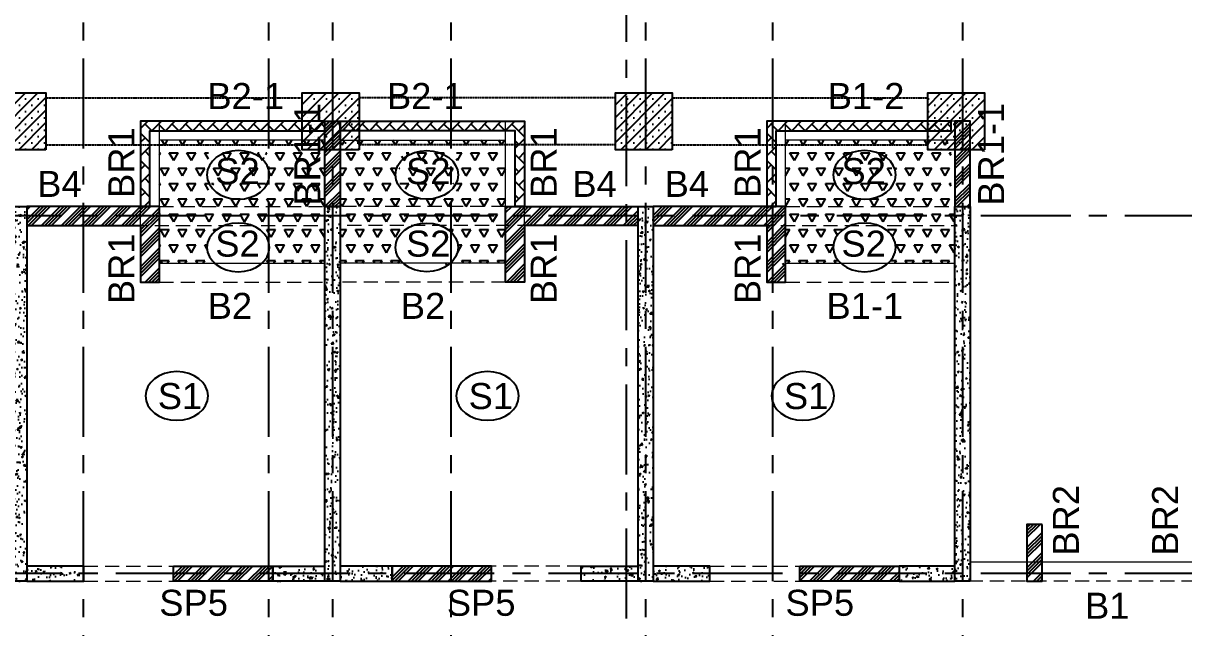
# Model space of a CAD drawing. Header units: inches. Extents: x -1898 to 127651, y -195120 to -109120.
# Drawn here: x 54471 to 66741, y -158776 to -152387 of the extents above; entities that cross this region are included whole.
import ezdxf

# ---------------------------------------------------------------- set-up
doc = ezdxf.new("R2010")
doc.units = ezdxf.units.IN
doc.header["$MEASUREMENT"] = 0
for name, pattern in [('CENTER', [50.8, 31.75, -6.35, 6.35, -6.35]), ('DASHED2', [9.525, 6.35, -3.175]), ('Hidden', [3, 2, -1])]:
    doc.linetypes.add(name, pattern=pattern)
for name, color, linetype in [('160 R.C. WALL HAT', 8, 'Continuous'), ('160 R.C.WALL', 6, 'Continuous'), ('AR-Column', 40, 'Continuous'), ('AR-Hidden', 251, 'DASHED2'), ('BAL. PARAPET WALL', 4, 'Continuous'), ('BEAM TEXT', 4, 'Continuous'), ('DIM', 251, 'Continuous'), ('GRID', 8, 'CENTER'), ('NON S.WALL HATCH', 8, 'Continuous'), ('NON STRUC R.C.WALL', 6, 'Continuous'), ('NON.STRUC.R.C.WALLS', 1, 'Continuous'), ('PARAPET WALL', 4, 'Continuous'), ('SPANRAL BEAM', 3, 'Continuous'), ('SUNKEN', 8, 'Continuous')]:
    doc.layers.add(name, color=color, linetype=linetype)
for name, color, linetype, lineweight in [('BEAMS', 3, 'Continuous', 0), ('SLAB CIR', 1, 'Continuous', 25), ('SLAB TXT', 3, 'Continuous', 0)]:
    doc.layers.add(name, color=color, linetype=linetype, lineweight=lineweight)
doc.styles.add('T300', font='sanss___.ttf', dxfattribs={"height": 350})
pattern_1 = [(60, (2301842.9, -380682.11), (-93.75, 162.379763), [93.75, -93.75]), (120, (2301842.9, -380682.11), (-187.5, 1e-07), [93.75, -93.75]), (0, (2301796.02, -380600.92), (93.75, 162.379763), [93.75, -93.75])]
pattern_2 = [(45, (2346260.05, -275544.5), (-106.066017, 106.066017), []), (45, (2346295.4, -275544.5), (-106.066017, 106.066017), []), (45, (2346330.76, -275544.5), (-106.066017, 106.066017), []), (45, (2346366.12, -275544.5), (-106.066017, 106.066017), [])]
pattern_3 = [(45, (2346260.05, -275504.5), (-106.066017, 106.066017), []), (45, (2346295.4, -275504.5), (-106.066017, 106.066017), []), (45, (2346330.76, -275504.5), (-106.066017, 106.066017), []), (45, (2346366.12, -275504.5), (-106.066017, 106.066017), [])]
pattern_4 = [(50, (2184721.52, 77472.34), (179.315046, -15.688034), [18.75, -206.25]), (355, (2184721.52, 77472.34), (-34.687833, 188.048033), [15, -165]), (100.451444, (2184736.47, 77471.03), (144.627212, 172.359998), [15.935048, -175.285528]), (46.1842, (2184721.52, 77522.34), (266.810333, -41.37982), [28.125, -309.375]), (96.635635, (2184743.76, 77518.9), (233.665486, 243.52965), [23.902586, -262.92844]), (351.184164, (2184721.52, 77522.34), (233.665486, 243.52965), [22.5, -247.5]), (21, (2184746.52, 77509.84), (149.226763, -100.654723), [18.75, -206.25]), (326, (2184746.52, 77509.84), (60.828833, 181.287511), [15, -165]), (71.451445, (2184758.96, 77501.45), (210.055594, 80.632788), [15.935047, -175.285528]), (37.5, (2184721.524, 77472.34), (3.0399638, 83.2234635), [0, -163, 0, -167.5, 0, -165.625]), (7.5, (2184721.52, 77472.34), (65.7673844, 98.602928), [0, -95.5, 0, -159.25, 0, -63.125]), (327.5, (2184665.774, 77472.34), (133.455609, -5.638718), [0, -62.5, 0, -195, 0, -258.75]), (317.5, (2184640.77, 77472.34), (145.7965423, 25.0262456), [0, -81.25, 0, -129.5, 0, -183.75])]
pattern_5 = [(45, (-132245.64, 75915.45), (-66.29126, 66.29126), []), (45, (-132179.35, 75915.45), (-66.29126, 66.29126), [0, -93.75])]

# ---------------------------------------------------------------- blocks, each defined once
blk = doc.blocks.new('A$C02A55DAE')
at = {"layer": 'NON S.WALL HATCH'}
h = blk.add_hatch(dxfattribs=at)
h.set_pattern_fill('SACNCR', color=256, scale=1000)
h.set_pattern_definition(pattern_5)
h.paths.add_polyline_path([(49549, 600), (48949, 600), (48949, 1200), (49549, 1200)])
h = blk.add_hatch(dxfattribs=at)
h.set_pattern_fill('SACNCR', color=256, scale=1000)
h.set_pattern_definition(pattern_5)
h.paths.add_polyline_path([(52859, 600), (52259, 600), (52259, 1200), (52859, 1200)])
h = blk.add_hatch(dxfattribs=at)
h.set_pattern_fill('SACNCR', color=256, scale=1000)
h.set_pattern_definition(pattern_5)
h.paths.add_polyline_path([(56169, 600), (55569, 600), (55569, 1200), (56169, 1200)])
h = blk.add_hatch(dxfattribs=at)
h.set_pattern_fill('SACNCR', color=256, scale=1000)
h.set_pattern_definition(pattern_5)
h.paths.add_polyline_path([(59472, 600), (58872, 600), (58872, 1200), (59472, 1200)])
at = {"layer": 'AR-Column', "color": 4, "elevation": -29}
for points in [[(49549, 600), (48949, 600), (48949, 1200), (49549, 1200)], [(52859, 600), (52259, 600), (52259, 1200), (52859, 1200)], [(56169, 600), (55569, 600), (55569, 1200), (56169, 1200)], [(59472, 600), (58872, 600), (58872, 1200), (59472, 1200)]]:
    blk.add_lwpolyline(points, close=True, dxfattribs=at)
at = {"layer": 'AR-Hidden', "ltscale": 0.009}
for p, q in [((49542, 1150, -29), (52252, 1150, -29)), ((55575, 1150, -29), (52865, 1150, -29)), ((56162, 1150, -29), (58872, 1150, -29)), ((49542, 650, -29), (52252, 650, -29)), ((55575, 650, -29), (52865, 650, -29)), ((56162, 650, -29), (58872, 650, -29))]:
    blk.add_line(p, q, dxfattribs=at)

msp = doc.modelspace()

# ---------------------------------------------------------------- hatches: boundary and pattern name
at = {"layer": '160 R.C. WALL HAT'}
h = msp.add_hatch(dxfattribs=at)
h.set_pattern_fill('AR-CONC', color=256, scale=25)
h.set_pattern_definition(pattern_4)
h.paths.add_polyline_path([(54351, -154323.5), (54511, -154323.5), (54511, -158283.5), (54351, -158283.5)])
h = msp.add_hatch(dxfattribs=at)
h.set_pattern_fill('AR-CONC', color=256, scale=25)
h.set_pattern_definition(pattern_4)
h.paths.add_polyline_path([(57661, -154323.5), (57821, -154323.5), (57821, -158283.5), (57661, -158283.5)])
h = msp.add_hatch(dxfattribs=at)
h.set_pattern_fill('AR-CONC', color=256, scale=25)
h.set_pattern_definition(pattern_4)
h.paths.add_polyline_path([(60971, -154323.5), (61131, -154323.5), (61131, -158283.5), (60971, -158283.5)])
h = msp.add_hatch(dxfattribs=at)
h.set_pattern_fill('AR-CONC', color=256, scale=25)
h.set_pattern_definition(pattern_4)
h.paths.add_polyline_path([(64321, -154323.5), (64481, -154323.5), (64481, -158283.5), (64321, -158283.5)])
h = msp.add_hatch(dxfattribs=at)
h.set_pattern_fill('AR-CONC', color=256, scale=25)
h.set_pattern_definition(pattern_4)
h.paths.add_polyline_path([(55111, -158123.5), (55111, -158283.5), (54511, -158283.5), (54511, -158123.5)])
h = msp.add_hatch(dxfattribs=at)
h.set_pattern_fill('AR-CONC', color=256, scale=25)
h.set_pattern_definition(pattern_4)
h.paths.add_polyline_path([(57111, -158123.5), (57111, -158283.5), (57661, -158283.5), (57661, -158123.5)])
h = msp.add_hatch(dxfattribs=at)
h.set_pattern_fill('AR-CONC', color=256, scale=25)
h.set_pattern_definition(pattern_4)
h.paths.add_polyline_path([(58371, -158123.5), (58371, -158283.5), (57821, -158283.5), (57821, -158123.5)])
h = msp.add_hatch(dxfattribs=at)
h.set_pattern_fill('AR-CONC', color=256, scale=25)
h.set_pattern_definition(pattern_4)
h.paths.add_polyline_path([(60371, -158283.5), (60371, -158123.5), (60971, -158123.5), (60971, -158283.5)])
h = msp.add_hatch(dxfattribs=at)
h.set_pattern_fill('AR-CONC', color=256, scale=25)
h.set_pattern_definition(pattern_4)
h.paths.add_polyline_path([(61731, -158123.5), (61731, -158283.5), (61131, -158283.5), (61131, -158123.5)])
h = msp.add_hatch(dxfattribs=at)
h.set_pattern_fill('AR-CONC', color=256, scale=25)
h.set_pattern_definition(pattern_4)
h.paths.add_polyline_path([(64321, -158123.5), (63731, -158123.5), (63731, -158283.5), (64321, -158283.5)])
at = {"layer": 'BAL. PARAPET WALL'}
h = msp.add_hatch(dxfattribs=at)
h.set_pattern_fill('AR-HBONE', color=256, angle=-90, style=0)
h.set_pattern_definition([(315, (554342.33, 1971634.79), (143.684098, -4e-14), [304.8, -101.6]), (45, (554414.18, 1971562.95), (143.684098, -4e-14), [304.8, -101.6])])
h.paths.add_polyline_path([(57661, -153523.5), (57661, -153423.5), (55711, -153423.5), (55711, -154323.5), (55811, -154323.5), (55811, -153523.5)])
h = msp.add_hatch(dxfattribs=at)
h.set_pattern_fill('AR-HBONE', color=256, angle=-90, style=0)
h.set_pattern_definition([(315, (554342.33, 1971634.79), (143.684098, -4e-14), [304.8, -101.6]), (45, (554414.18, 1971562.95), (143.684098, -4e-14), [304.8, -101.6])])
h.paths.add_polyline_path([(57821, -153523.5), (57821, -153423.5), (59771, -153423.5), (59771, -154323.5), (59671, -154323.5), (59671, -153523.5)])
h = msp.add_hatch(dxfattribs=at)
h.set_pattern_fill('AR-HBONE', color=256, angle=-90, style=0)
h.set_pattern_definition([(315, (560962.33, 1971634.79), (143.684098, -4e-14), [304.8, -101.6]), (45, (561034.18, 1971562.95), (143.684098, -4e-14), [304.8, -101.6])])
h.paths.add_polyline_path([(64281, -153523.5), (64281, -153423.5), (62331, -153423.5), (62331, -154323.5), (62431, -154323.5), (62431, -153523.5)])
at = {"layer": 'NON STRUC R.C.WALL'}
h = msp.add_hatch(dxfattribs=at)
h.set_pattern_fill('ANSI34', color=1, scale=200)
h.set_pattern_definition(pattern_2)
h.paths.add_polyline_path([(57821, -154323.5), (57661, -154323.5), (57661, -153423.5), (57821, -153423.5)])
h = msp.add_hatch(dxfattribs=at)
h.set_pattern_fill('ANSI34', color=1, scale=200)
h.set_pattern_definition(pattern_2)
h.paths.add_polyline_path([(64321, -154323.5), (64481, -154323.5), (64481, -153423.5), (64321, -153423.5)])
h = msp.add_hatch(dxfattribs=at)
h.set_pattern_fill('ANSI34', color=1, scale=200)
h.set_pattern_definition(pattern_3)
h.paths.add_polyline_path([(54511, -154523.5), (55711, -154523.5), (55711, -155123.5), (55911, -155123.5), (55911, -154323.5), (54511, -154323.5)])
h = msp.add_hatch(dxfattribs=at)
h.set_pattern_fill('ANSI34', color=1, scale=200)
h.set_pattern_definition(pattern_3)
h.paths.add_polyline_path([(60971, -154523.5), (59771, -154523.5), (59771, -155123.5), (59571, -155123.5), (59571, -154323.5), (60971, -154323.5)])
h = msp.add_hatch(dxfattribs=at)
h.set_pattern_fill('ANSI34', color=1, scale=200)
h.set_pattern_definition(pattern_3)
h.paths.add_polyline_path([(61131, -154523.5), (62331, -154523.5), (62331, -155123.5), (62531, -155123.5), (62531, -154323.5), (61131, -154323.5)])
h = msp.add_hatch(dxfattribs=at)
h.set_pattern_fill('ANSI34', color=1, scale=200)
h.set_pattern_definition([(45, (2351000.05, -276104.5), (-106.066017, 106.066017), []), (45, (2351035.4, -276104.5), (-106.066017, 106.066017), []), (45, (2351070.76, -276104.5), (-106.066017, 106.066017), []), (45, (2351106.12, -276104.5), (-106.066017, 106.066017), [])])
h.paths.add_polyline_path([(65242.9, -157683.5), (65082.9, -157683.5), (65082.9, -158283.5), (65242.9, -158283.5)])
h = msp.add_hatch(dxfattribs=at)
h.set_pattern_fill('ANSI34', color=1, scale=200)
h.set_pattern_definition(pattern_3)
h.paths.add_polyline_path([(56061, -158123.5), (57111, -158123.5), (57111, -158283.5), (56061, -158283.5)])
h = msp.add_hatch(dxfattribs=at)
h.set_pattern_fill('ANSI34', color=1, scale=200)
h.set_pattern_definition(pattern_3)
h.paths.add_polyline_path([(59421, -158123.5), (58371, -158123.5), (58371, -158283.5), (59421, -158283.5)])
h = msp.add_hatch(dxfattribs=at)
h.set_pattern_fill('ANSI34', color=1, scale=200)
h.set_pattern_definition(pattern_3)
h.paths.add_polyline_path([(62681, -158123.5), (63731, -158123.5), (63731, -158283.5), (62681, -158283.5)])
at = {"layer": 'SUNKEN'}
h = msp.add_hatch(dxfattribs=at)
h.set_pattern_fill('TRIANG', color=256, scale=500)
h.set_pattern_definition(pattern_1)
h.paths.add_polyline_path([(57661, -153623.5), (55911, -153623.5), (55911, -154323.5), (57661, -154323.5)])
edge = h.paths.add_edge_path(flags=16)
edge.add_ellipse((56745, -153949.2), major_axis=(331, 0), ratio=0.77685, start_angle=0, end_angle=360, ccw=False)
h.paths.add_polyline_path([(57661, -154323.5), (55911, -154323.5), (55911, -154523.5), (57661, -154523.5)])
h.paths.add_polyline_path([(57034.6, -154167.3), (57034.6, -153736.1), (56429.5, -153736.1), (56429.5, -154167.3)], flags=16)
edge = h.paths.add_edge_path()
edge.add_line((56902.8, -154529.8), (56914.2, -154534.9))
edge.add_line((56914.2, -154534.9), (56925.4, -154540.3))
edge.add_line((56925.4, -154540.3), (56936.3, -154546))
edge.add_line((56936.3, -154546), (56946.9, -154552.1))
edge.add_line((56946.9, -154552.1), (56957.2, -154558.5))
edge.add_line((56957.2, -154558.5), (56967.1, -154565.2))
edge.add_line((56967.1, -154565.2), (56976.7, -154572.2))
edge.add_line((56976.7, -154572.2), (56985.9, -154579.5))
edge.add_line((56985.9, -154579.5), (56994.7, -154587.1))
edge.add_line((56994.7, -154587.1), (57003.2, -154594.9))
edge.add_line((57003.2, -154594.9), (57011.2, -154603))
edge.add_line((57011.2, -154603), (57018.8, -154611.4))
edge.add_line((57018.8, -154611.4), (57026, -154620))
edge.add_line((57026, -154620), (57032.7, -154628.7))
edge.add_line((57032.7, -154628.7), (57039, -154637.7))
edge.add_line((57039, -154637.7), (57044.8, -154646.9))
edge.add_line((57044.8, -154646.9), (57050.1, -154656.2))
edge.add_line((57050.1, -154656.2), (57055, -154665.8))
edge.add_line((57055, -154665.8), (57059.3, -154675.4))
edge.add_line((57059.3, -154675.4), (57063.2, -154685.2))
edge.add_line((57063.2, -154685.2), (57066.6, -154695.1))
edge.add_line((57066.6, -154695.1), (57069.4, -154705))
edge.add_line((57069.4, -154705), (57071.8, -154715.1))
edge.add_line((57071.8, -154715.1), (57073.6, -154725.2))
edge.add_line((57073.6, -154725.2), (57074.9, -154735.4))
edge.add_line((57074.9, -154735.4), (57075.7, -154745.6))
edge.add_line((57075.7, -154745.6), (57076, -154755.8))
edge.add_line((57076, -154755.8), (57075.7, -154766.1))
edge.add_line((57075.7, -154766.1), (57074.9, -154776.3))
edge.add_line((57074.9, -154776.3), (57073.6, -154786.4))
edge.add_line((57073.6, -154786.4), (57071.8, -154796.6))
edge.add_line((57071.8, -154796.6), (57069.4, -154806.6))
edge.add_line((57069.4, -154806.6), (57066.6, -154816.6))
edge.add_line((57066.6, -154816.6), (57063.2, -154826.5))
edge.add_line((57063.2, -154826.5), (57059.3, -154836.3))
edge.add_line((57059.3, -154836.3), (57055, -154845.9))
edge.add_line((57055, -154845.9), (57050.1, -154855.4))
edge.add_line((57050.1, -154855.4), (57044.8, -154864.8))
edge.add_line((57044.8, -154864.8), (57039, -154873.9))
edge.add_line((57039, -154873.9), (57032.7, -154882.9))
edge.add_line((57032.7, -154882.9), (57026, -154891.7))
edge.add_line((57026, -154891.7), (57018.8, -154900.3))
edge.add_line((57018.8, -154900.3), (57011.2, -154908.6))
edge.add_line((57011.2, -154908.6), (57003.2, -154916.7))
edge.add_line((57003.2, -154916.7), (56994.7, -154924.6))
edge.add_line((56994.7, -154924.6), (56985.9, -154932.2))
edge.add_line((56985.9, -154932.2), (56976.7, -154939.5))
edge.add_line((56976.7, -154939.5), (56967.1, -154946.5))
edge.add_line((56967.1, -154946.5), (56957.2, -154953.2))
edge.add_line((56957.2, -154953.2), (56946.9, -154959.6))
edge.add_line((56946.9, -154959.6), (56940.1, -154963.5))
edge.add_line((56940.1, -154923.5), (57661, -154923.5))
edge.add_line((57661, -154923.5), (57661, -154523.5))
edge.add_line((57661, -154523.5), (56886.6, -154523.5))
edge.add_line((56886.6, -154523.5), (56891.1, -154525.1))
edge.add_line((56891.1, -154525.1), (56902.8, -154529.8))
edge = h.paths.add_edge_path()
edge.add_line((56598.8, -154525.1), (56603.3, -154523.5))
edge.add_line((56603.3, -154523.5), (55871, -154523.5))
edge.add_line((55911, -154523.5), (55911, -154963.5))
edge.add_line((55871, -154923.5), (56549.8, -154923.5))
edge.add_line((56549.8, -154923.5), (56543, -154959.6))
edge.add_line((56543, -154959.6), (56532.8, -154953.2))
edge.add_line((56532.8, -154953.2), (56522.8, -154946.5))
edge.add_line((56522.8, -154946.5), (56513.2, -154939.5))
edge.add_line((56513.2, -154939.5), (56504, -154932.2))
edge.add_line((56504, -154932.2), (56495.2, -154924.6))
edge.add_line((56495.2, -154924.6), (56486.8, -154916.7))
edge.add_line((56486.8, -154916.7), (56478.7, -154908.6))
edge.add_line((56478.7, -154908.6), (56471.1, -154900.3))
edge.add_line((56471.1, -154900.3), (56463.9, -154891.7))
edge.add_line((56463.9, -154891.7), (56457.2, -154882.9))
edge.add_line((56457.2, -154882.9), (56450.9, -154873.9))
edge.add_line((56450.9, -154873.9), (56445.1, -154864.8))
edge.add_line((56445.1, -154864.8), (56439.8, -154855.4))
edge.add_line((56439.8, -154855.4), (56434.9, -154845.9))
edge.add_line((56434.9, -154845.9), (56430.6, -154836.3))
edge.add_line((56430.6, -154836.3), (56426.7, -154826.5))
edge.add_line((56426.7, -154826.5), (56423.3, -154816.6))
edge.add_line((56423.3, -154816.6), (56420.5, -154806.6))
edge.add_line((56420.5, -154806.6), (56418.1, -154796.6))
edge.add_line((56418.1, -154796.6), (56416.3, -154786.4))
edge.add_line((56416.3, -154786.4), (56415, -154776.3))
edge.add_line((56415, -154776.3), (56414.2, -154766.1))
edge.add_line((56414.2, -154766.1), (56414, -154755.8))
edge.add_line((56414, -154755.8), (56414.2, -154745.6))
edge.add_line((56414.2, -154745.6), (56415, -154735.4))
edge.add_line((56415, -154735.4), (56416.3, -154725.2))
edge.add_line((56416.3, -154725.2), (56418.1, -154715.1))
edge.add_line((56418.1, -154715.1), (56420.5, -154705))
edge.add_line((56420.5, -154705), (56423.3, -154695.1))
edge.add_line((56423.3, -154695.1), (56426.7, -154685.2))
edge.add_line((56426.7, -154685.2), (56430.6, -154675.4))
edge.add_line((56430.6, -154675.4), (56434.9, -154665.8))
edge.add_line((56434.9, -154665.8), (56439.8, -154656.2))
edge.add_line((56439.8, -154656.2), (56445.1, -154646.9))
edge.add_line((56445.1, -154646.9), (56450.9, -154637.7))
edge.add_line((56450.9, -154637.7), (56457.2, -154628.7))
edge.add_line((56457.2, -154628.7), (56463.9, -154620))
edge.add_line((56463.9, -154620), (56471.1, -154611.4))
edge.add_line((56471.1, -154611.4), (56478.7, -154603))
edge.add_line((56478.7, -154603), (56486.8, -154594.9))
edge.add_line((56486.8, -154594.9), (56495.2, -154587.1))
edge.add_line((56495.2, -154587.1), (56504, -154579.5))
edge.add_line((56504, -154579.5), (56513.2, -154572.2))
edge.add_line((56513.2, -154572.2), (56522.8, -154565.2))
edge.add_line((56522.8, -154565.2), (56532.8, -154558.5))
edge.add_line((56532.8, -154558.5), (56543, -154552.1))
edge.add_line((56543, -154552.1), (56553.6, -154546))
edge.add_line((56553.6, -154546), (56564.5, -154540.3))
edge.add_line((56564.5, -154540.3), (56575.7, -154534.9))
edge.add_line((56575.7, -154534.9), (56587.1, -154529.8))
edge.add_line((56587.1, -154529.8), (56598.8, -154525.1))
h = msp.add_hatch(dxfattribs=at)
h.set_pattern_fill('TRIANG', color=256, scale=500)
h.set_pattern_definition(pattern_1)
h.paths.add_polyline_path([(57821, -153623.5), (59571, -153623.5), (59571, -154323.5), (57821, -154323.5)])
edge = h.paths.add_edge_path(flags=16)
edge.add_ellipse((58737, -153949.2), major_axis=(-331, 0), ratio=0.77685, start_angle=0, end_angle=360)
h.paths.add_polyline_path([(57821, -154323.5), (59571, -154323.5), (59571, -154523.5), (57821, -154523.5)])
h.paths.add_polyline_path([(58447.4, -154167.3), (58447.4, -153736.1), (59052.5, -153736.1), (59052.5, -154167.3)], flags=16)
edge = h.paths.add_edge_path()
edge.add_line((58579.2, -154529.8), (58567.8, -154534.9))
edge.add_line((58567.8, -154534.9), (58556.6, -154540.3))
edge.add_line((58556.6, -154540.3), (58545.7, -154546))
edge.add_line((58545.7, -154546), (58535.1, -154552.1))
edge.add_line((58535.1, -154552.1), (58524.8, -154558.5))
edge.add_line((58524.8, -154558.5), (58514.9, -154565.2))
edge.add_line((58514.9, -154565.2), (58505.3, -154572.2))
edge.add_line((58505.3, -154572.2), (58496.1, -154579.5))
edge.add_line((58496.1, -154579.5), (58487.3, -154587.1))
edge.add_line((58487.3, -154587.1), (58478.8, -154594.9))
edge.add_line((58478.8, -154594.9), (58470.8, -154603))
edge.add_line((58470.8, -154603), (58463.2, -154611.4))
edge.add_line((58463.2, -154611.4), (58456, -154620))
edge.add_line((58456, -154620), (58449.3, -154628.7))
edge.add_line((58449.3, -154628.7), (58443, -154637.7))
edge.add_line((58443, -154637.7), (58437.2, -154646.9))
edge.add_line((58437.2, -154646.9), (58431.9, -154656.2))
edge.add_line((58431.9, -154656.2), (58427, -154665.8))
edge.add_line((58427, -154665.8), (58422.6, -154675.4))
edge.add_line((58422.6, -154675.4), (58418.8, -154685.2))
edge.add_line((58418.8, -154685.2), (58415.4, -154695.1))
edge.add_line((58415.4, -154695.1), (58412.6, -154705))
edge.add_line((58412.6, -154705), (58410.2, -154715.1))
edge.add_line((58410.2, -154715.1), (58408.4, -154725.2))
edge.add_line((58408.4, -154725.2), (58407.1, -154735.4))
edge.add_line((58407.1, -154735.4), (58406.3, -154745.6))
edge.add_line((58406.3, -154745.6), (58406, -154755.8))
edge.add_line((58406, -154755.8), (58406.3, -154766.1))
edge.add_line((58406.3, -154766.1), (58407.1, -154776.3))
edge.add_line((58407.1, -154776.3), (58408.4, -154786.4))
edge.add_line((58408.4, -154786.4), (58410.2, -154796.6))
edge.add_line((58410.2, -154796.6), (58412.6, -154806.6))
edge.add_line((58412.6, -154806.6), (58415.4, -154816.6))
edge.add_line((58415.4, -154816.6), (58418.8, -154826.5))
edge.add_line((58418.8, -154826.5), (58422.6, -154836.3))
edge.add_line((58422.6, -154836.3), (58427, -154845.9))
edge.add_line((58427, -154845.9), (58431.9, -154855.4))
edge.add_line((58431.9, -154855.4), (58437.2, -154864.8))
edge.add_line((58437.2, -154864.8), (58443, -154873.9))
edge.add_line((58443, -154873.9), (58449.3, -154882.9))
edge.add_line((58449.3, -154882.9), (58456, -154891.7))
edge.add_line((58456, -154891.7), (58463.2, -154900.3))
edge.add_line((58463.2, -154900.3), (58470.8, -154908.6))
edge.add_line((58470.8, -154908.6), (58478.8, -154916.7))
edge.add_line((58478.8, -154916.7), (58487.3, -154924.6))
edge.add_line((58487.3, -154924.6), (58496.1, -154932.2))
edge.add_line((58496.1, -154932.2), (58505.3, -154939.5))
edge.add_line((58505.3, -154939.5), (58514.9, -154946.5))
edge.add_line((58514.9, -154946.5), (58524.8, -154953.2))
edge.add_line((58524.8, -154953.2), (58535.1, -154959.6))
edge.add_line((58535.1, -154959.6), (58541.9, -154963.5))
edge.add_line((58541.9, -154923.5), (57821, -154923.5))
edge.add_line((57821, -154923.5), (57821, -154523.5))
edge.add_line((57821, -154523.5), (58595.4, -154523.5))
edge.add_line((58595.4, -154523.5), (58590.9, -154525.1))
edge.add_line((58590.9, -154525.1), (58579.2, -154529.8))
edge = h.paths.add_edge_path()
edge.add_line((58883.2, -154525.1), (58878.7, -154523.5))
edge.add_line((58878.7, -154523.5), (59611, -154523.5))
edge.add_line((59571, -154523.5), (59571, -154963.5))
edge.add_line((59611, -154923.5), (58932.2, -154923.5))
edge.add_line((58932.2, -154923.5), (58939, -154959.6))
edge.add_line((58939, -154959.6), (58949.2, -154953.2))
edge.add_line((58949.2, -154953.2), (58959.2, -154946.5))
edge.add_line((58959.2, -154946.5), (58968.8, -154939.5))
edge.add_line((58968.8, -154939.5), (58978, -154932.2))
edge.add_line((58978, -154932.2), (58986.8, -154924.6))
edge.add_line((58986.8, -154924.6), (58995.2, -154916.7))
edge.add_line((58995.2, -154916.7), (59003.3, -154908.6))
edge.add_line((59003.3, -154908.6), (59010.9, -154900.3))
edge.add_line((59010.9, -154900.3), (59018.1, -154891.7))
edge.add_line((59018.1, -154891.7), (59024.8, -154882.9))
edge.add_line((59024.8, -154882.9), (59031.1, -154873.9))
edge.add_line((59031.1, -154873.9), (59036.9, -154864.8))
edge.add_line((59036.9, -154864.8), (59042.2, -154855.4))
edge.add_line((59042.2, -154855.4), (59047.1, -154845.9))
edge.add_line((59047.1, -154845.9), (59051.4, -154836.3))
edge.add_line((59051.4, -154836.3), (59055.3, -154826.5))
edge.add_line((59055.3, -154826.5), (59058.7, -154816.6))
edge.add_line((59058.7, -154816.6), (59061.5, -154806.6))
edge.add_line((59061.5, -154806.6), (59063.9, -154796.6))
edge.add_line((59063.9, -154796.6), (59065.7, -154786.4))
edge.add_line((59065.7, -154786.4), (59067, -154776.3))
edge.add_line((59067, -154776.3), (59067.8, -154766.1))
edge.add_line((59067.8, -154766.1), (59068, -154755.8))
edge.add_line((59068, -154755.8), (59067.8, -154745.6))
edge.add_line((59067.8, -154745.6), (59067, -154735.4))
edge.add_line((59067, -154735.4), (59065.7, -154725.2))
edge.add_line((59065.7, -154725.2), (59063.9, -154715.1))
edge.add_line((59063.9, -154715.1), (59061.5, -154705))
edge.add_line((59061.5, -154705), (59058.7, -154695.1))
edge.add_line((59058.7, -154695.1), (59055.3, -154685.2))
edge.add_line((59055.3, -154685.2), (59051.4, -154675.4))
edge.add_line((59051.4, -154675.4), (59047.1, -154665.8))
edge.add_line((59047.1, -154665.8), (59042.2, -154656.2))
edge.add_line((59042.2, -154656.2), (59036.9, -154646.9))
edge.add_line((59036.9, -154646.9), (59031.1, -154637.7))
edge.add_line((59031.1, -154637.7), (59024.8, -154628.7))
edge.add_line((59024.8, -154628.7), (59018.1, -154620))
edge.add_line((59018.1, -154620), (59010.9, -154611.4))
edge.add_line((59010.9, -154611.4), (59003.3, -154603))
edge.add_line((59003.3, -154603), (58995.2, -154594.9))
edge.add_line((58995.2, -154594.9), (58986.8, -154587.1))
edge.add_line((58986.8, -154587.1), (58978, -154579.5))
edge.add_line((58978, -154579.5), (58968.8, -154572.2))
edge.add_line((58968.8, -154572.2), (58959.2, -154565.2))
edge.add_line((58959.2, -154565.2), (58949.2, -154558.5))
edge.add_line((58949.2, -154558.5), (58939, -154552.1))
edge.add_line((58939, -154552.1), (58928.4, -154546))
edge.add_line((58928.4, -154546), (58917.5, -154540.3))
edge.add_line((58917.5, -154540.3), (58906.3, -154534.9))
edge.add_line((58906.3, -154534.9), (58894.9, -154529.8))
edge.add_line((58894.9, -154529.8), (58883.2, -154525.1))
h = msp.add_hatch(dxfattribs=at)
h.set_pattern_fill('TRIANG', color=256, scale=500)
h.set_pattern_definition(pattern_1)
h.paths.add_polyline_path([(64281, -153623.5), (62531, -153623.5), (62531, -154323.5), (64281, -154323.5)])
edge = h.paths.add_edge_path(flags=16)
edge.add_ellipse((63365, -153949.2), major_axis=(331, 0), ratio=0.77685, start_angle=0, end_angle=360, ccw=False)
h.paths.add_polyline_path([(64321, -154323.5), (62531, -154323.5), (62531, -154523.5), (64321, -154523.5)])
h.paths.add_polyline_path([(63654.6, -154167.3), (63654.6, -153736.1), (63049.5, -153736.1), (63049.5, -154167.3)], flags=16)
edge = h.paths.add_edge_path()
edge.add_line((63522.8, -154529.8), (63534.2, -154534.9))
edge.add_line((63534.2, -154534.9), (63545.4, -154540.3))
edge.add_line((63545.4, -154540.3), (63556.3, -154546))
edge.add_line((63556.3, -154546), (63566.9, -154552.1))
edge.add_line((63566.9, -154552.1), (63577.2, -154558.5))
edge.add_line((63577.2, -154558.5), (63587.1, -154565.2))
edge.add_line((63587.1, -154565.2), (63596.7, -154572.2))
edge.add_line((63596.7, -154572.2), (63605.9, -154579.5))
edge.add_line((63605.9, -154579.5), (63614.7, -154587.1))
edge.add_line((63614.7, -154587.1), (63623.2, -154594.9))
edge.add_line((63623.2, -154594.9), (63631.2, -154603))
edge.add_line((63631.2, -154603), (63638.8, -154611.4))
edge.add_line((63638.8, -154611.4), (63646, -154620))
edge.add_line((63646, -154620), (63652.7, -154628.7))
edge.add_line((63652.7, -154628.7), (63659, -154637.7))
edge.add_line((63659, -154637.7), (63664.8, -154646.9))
edge.add_line((63664.8, -154646.9), (63670.1, -154656.2))
edge.add_line((63670.1, -154656.2), (63675, -154665.8))
edge.add_line((63675, -154665.8), (63679.3, -154675.4))
edge.add_line((63679.3, -154675.4), (63683.2, -154685.2))
edge.add_line((63683.2, -154685.2), (63686.6, -154695.1))
edge.add_line((63686.6, -154695.1), (63689.4, -154705))
edge.add_line((63689.4, -154705), (63691.8, -154715.1))
edge.add_line((63691.8, -154715.1), (63693.6, -154725.2))
edge.add_line((63693.6, -154725.2), (63694.9, -154735.4))
edge.add_line((63694.9, -154735.4), (63695.7, -154745.6))
edge.add_line((63695.7, -154745.6), (63696, -154755.8))
edge.add_line((63696, -154755.8), (63695.7, -154766.1))
edge.add_line((63695.7, -154766.1), (63694.9, -154776.3))
edge.add_line((63694.9, -154776.3), (63693.6, -154786.4))
edge.add_line((63693.6, -154786.4), (63691.8, -154796.6))
edge.add_line((63691.8, -154796.6), (63689.4, -154806.6))
edge.add_line((63689.4, -154806.6), (63686.6, -154816.6))
edge.add_line((63686.6, -154816.6), (63683.2, -154826.5))
edge.add_line((63683.2, -154826.5), (63679.3, -154836.3))
edge.add_line((63679.3, -154836.3), (63675, -154845.9))
edge.add_line((63675, -154845.9), (63670.1, -154855.4))
edge.add_line((63670.1, -154855.4), (63664.8, -154864.8))
edge.add_line((63664.8, -154864.8), (63659, -154873.9))
edge.add_line((63659, -154873.9), (63652.7, -154882.9))
edge.add_line((63652.7, -154882.9), (63646, -154891.7))
edge.add_line((63646, -154891.7), (63638.8, -154900.3))
edge.add_line((63638.8, -154900.3), (63631.2, -154908.6))
edge.add_line((63631.2, -154908.6), (63623.2, -154916.7))
edge.add_line((63623.2, -154916.7), (63614.7, -154924.6))
edge.add_line((63614.7, -154924.6), (63605.9, -154932.2))
edge.add_line((63605.9, -154932.2), (63596.7, -154939.5))
edge.add_line((63596.7, -154939.5), (63587.1, -154946.5))
edge.add_line((63587.1, -154946.5), (63577.2, -154953.2))
edge.add_line((63577.2, -154953.2), (63566.9, -154959.6))
edge.add_line((63566.9, -154959.6), (63560.1, -154963.5))
edge.add_line((63560.1, -154923.5), (64321, -154923.5))
edge.add_line((64321, -154923.5), (64321, -154523.5))
edge.add_line((64321, -154523.5), (63506.6, -154523.5))
edge.add_line((63506.6, -154523.5), (63511.1, -154525.1))
edge.add_line((63511.1, -154525.1), (63522.8, -154529.8))
edge = h.paths.add_edge_path()
edge.add_line((63218.8, -154525.1), (63223.3, -154523.5))
edge.add_line((63223.3, -154523.5), (62491, -154523.5))
edge.add_line((62531, -154523.5), (62531, -154963.5))
edge.add_line((62491, -154923.5), (63169.8, -154923.5))
edge.add_line((63169.8, -154923.5), (63163, -154959.6))
edge.add_line((63163, -154959.6), (63152.8, -154953.2))
edge.add_line((63152.8, -154953.2), (63142.8, -154946.5))
edge.add_line((63142.8, -154946.5), (63133.2, -154939.5))
edge.add_line((63133.2, -154939.5), (63124, -154932.2))
edge.add_line((63124, -154932.2), (63115.2, -154924.6))
edge.add_line((63115.2, -154924.6), (63106.8, -154916.7))
edge.add_line((63106.8, -154916.7), (63098.7, -154908.6))
edge.add_line((63098.7, -154908.6), (63091.1, -154900.3))
edge.add_line((63091.1, -154900.3), (63083.9, -154891.7))
edge.add_line((63083.9, -154891.7), (63077.2, -154882.9))
edge.add_line((63077.2, -154882.9), (63070.9, -154873.9))
edge.add_line((63070.9, -154873.9), (63065.1, -154864.8))
edge.add_line((63065.1, -154864.8), (63059.8, -154855.4))
edge.add_line((63059.8, -154855.4), (63054.9, -154845.9))
edge.add_line((63054.9, -154845.9), (63050.6, -154836.3))
edge.add_line((63050.6, -154836.3), (63046.7, -154826.5))
edge.add_line((63046.7, -154826.5), (63043.3, -154816.6))
edge.add_line((63043.3, -154816.6), (63040.5, -154806.6))
edge.add_line((63040.5, -154806.6), (63038.1, -154796.6))
edge.add_line((63038.1, -154796.6), (63036.3, -154786.4))
edge.add_line((63036.3, -154786.4), (63035, -154776.3))
edge.add_line((63035, -154776.3), (63034.2, -154766.1))
edge.add_line((63034.2, -154766.1), (63034, -154755.8))
edge.add_line((63034, -154755.8), (63034.2, -154745.6))
edge.add_line((63034.2, -154745.6), (63035, -154735.4))
edge.add_line((63035, -154735.4), (63036.3, -154725.2))
edge.add_line((63036.3, -154725.2), (63038.1, -154715.1))
edge.add_line((63038.1, -154715.1), (63040.5, -154705))
edge.add_line((63040.5, -154705), (63043.3, -154695.1))
edge.add_line((63043.3, -154695.1), (63046.7, -154685.2))
edge.add_line((63046.7, -154685.2), (63050.6, -154675.4))
edge.add_line((63050.6, -154675.4), (63054.9, -154665.8))
edge.add_line((63054.9, -154665.8), (63059.8, -154656.2))
edge.add_line((63059.8, -154656.2), (63065.1, -154646.9))
edge.add_line((63065.1, -154646.9), (63070.9, -154637.7))
edge.add_line((63070.9, -154637.7), (63077.2, -154628.7))
edge.add_line((63077.2, -154628.7), (63083.9, -154620))
edge.add_line((63083.9, -154620), (63091.1, -154611.4))
edge.add_line((63091.1, -154611.4), (63098.7, -154603))
edge.add_line((63098.7, -154603), (63106.8, -154594.9))
edge.add_line((63106.8, -154594.9), (63115.2, -154587.1))
edge.add_line((63115.2, -154587.1), (63124, -154579.5))
edge.add_line((63124, -154579.5), (63133.2, -154572.2))
edge.add_line((63133.2, -154572.2), (63142.8, -154565.2))
edge.add_line((63142.8, -154565.2), (63152.8, -154558.5))
edge.add_line((63152.8, -154558.5), (63163, -154552.1))
edge.add_line((63163, -154552.1), (63173.6, -154546))
edge.add_line((63173.6, -154546), (63184.5, -154540.3))
edge.add_line((63184.5, -154540.3), (63195.7, -154534.9))
edge.add_line((63195.7, -154534.9), (63207.1, -154529.8))
edge.add_line((63207.1, -154529.8), (63218.8, -154525.1))

# ---------------------------------------------------------------- linework, layer by layer
at = {"layer": '160 R.C.WALL'}
for p, q in [((64321, -158123.5, 14.7), (63731, -158123.5, 14.7)), ((63731, -158123.5, 14.7), (63731, -158283.5, 14.7)), ((63731, -158283.5, 14.7), (64321, -158283.5, 14.7))]:
    msp.add_line(p, q, dxfattribs=at)
at = {"layer": '160 R.C.WALL', "elevation": 14.7}
for points in [[(54511, -158283.5), (54351, -158283.5), (54351, -154323.5), (54511, -154323.5)], [(57821, -158283.5), (57661, -158283.5), (57661, -154323.5), (57821, -154323.5)], [(61131, -158283.5), (60971, -158283.5), (60971, -154323.5), (61131, -154323.5)], [(64481, -158283.5), (64321, -158283.5), (64321, -154323.5), (64481, -154323.5)]]:
    msp.add_lwpolyline(points, close=True, dxfattribs=at)
for points in [[(54511, -158283.5), (55111, -158283.5), (55111, -158123.5), (54511, -158123.5)], [(57661, -158283.5), (57111, -158283.5), (57111, -158123.5), (57661, -158123.5)], [(57821, -158283.5), (58371, -158283.5), (58371, -158123.5), (57821, -158123.5)], [(60971, -158283.5), (60371, -158283.5), (60371, -158123.5), (60971, -158123.5)], [(61131, -158283.5), (61731, -158283.5), (61731, -158123.5), (61131, -158123.5)]]:
    msp.add_lwpolyline(points, dxfattribs=at)
at = {"layer": 'BAL. PARAPET WALL', "elevation": 14.7}
for points in [[(57661, -153523.5), (57661, -153423.5), (55711, -153423.5), (55711, -154323.5), (55811, -154323.5), (55811, -153523.5), (57661, -153523.5)], [(57821, -153523.5), (57821, -153423.5), (59771, -153423.5), (59771, -154323.5), (59671, -154323.5), (59671, -153523.5), (57821, -153523.5)]]:
    msp.add_lwpolyline(points, dxfattribs=at)
at = {"layer": 'BAL. PARAPET WALL'}
msp.add_lwpolyline([(64281, -153523.5), (64281, -153423.5), (62331, -153423.5), (62331, -154323.5), (62431, -154323.5), (62431, -153523.5), (64281, -153523.5)], dxfattribs=at)
at = {"layer": 'BEAMS', "color": 4, "linetype": 'Continuous', "ltscale": 0.01}
for p, q in [((55711, -155123.5, 14.7), (55711, -153423.5, 14.7)), ((57661, -153423.5, 14.7), (55711, -153423.5, 14.7)), ((55911, -155123.5, 14.7), (55911, -153423.5, 14.7)), ((57821, -153423.5, 14.7), (59771, -153423.5, 14.7)), ((59571, -155123.5, 14.7), (59571, -153423.5, 14.7)), ((59771, -155123.5, 14.7), (59771, -153423.5, 14.7)), ((62331, -155123.5, 14.7), (62331, -153423.5, 14.7)), ((64321, -153423.5, 14.7), (62331, -153423.5, 14.7)), ((62531, -155123.5, 14.7), (62531, -153423.5, 14.7)), ((57661, -153623.5, 14.7), (55911, -153623.5, 14.7)), ((57821, -153623.5, 14.7), (59571, -153623.5, 14.7)), ((64321, -153623.5, 14.7), (62531, -153623.5, 14.7)), ((54511, -154323.5, 14.7), (55911, -154323.5, 14.7)), ((60971, -154323.5, 14.7), (59571, -154323.5, 14.7)), ((61131, -154323.5, 14.7), (62531, -154323.5, 14.7)), ((55911, -154923.5, 14.7), (57661, -154923.5, 14.7)), ((59571, -154923.5, 14.7), (57821, -154923.5, 14.7)), ((62531, -154923.5, 14.7), (64321, -154923.5, 14.7)), ((67541, -158083.5, 14.7), (64481, -158083.5, 14.7))]:
    msp.add_line(p, q, dxfattribs=at)
at = {"layer": 'BEAMS', "linetype": 'Hidden', "ltscale": 75}
for p, q in [((55911, -154323.5, 14.7), (57661, -154323.5, 14.7)), ((59571, -154323.5, 14.7), (57821, -154323.5, 14.7)), ((62531, -154323.5, 14.7), (64321, -154323.5, 14.7)), ((54511, -154523.5, 14.7), (57661, -154523.5, 14.7)), ((60971, -154523.5, 14.7), (57821, -154523.5, 14.7)), ((61131, -154523.5, 14.7), (64321, -154523.5, 14.7)), ((55911, -155123.5, 14.7), (57661, -155123.5, 14.7)), ((59571, -155123.5, 14.7), (57821, -155123.5, 14.7)), ((62531, -155123.5, 14.7), (64321, -155123.5, 14.7)), ((55111, -158123.5, 14.7), (57111, -158123.5, 14.7)), ((60371, -158123.5, 14.7), (58371, -158123.5, 14.7)), ((61731, -158123.5, 14.7), (63731, -158123.5, 14.7)), ((55111, -158283.5, 14.7), (57111, -158283.5, 14.7)), ((60371, -158283.5, 14.7), (58371, -158283.5, 14.7)), ((61731, -158283.5, 14.7), (63731, -158283.5, 14.7)), ((67541, -158283.5, 14.7), (64481, -158283.5, 14.7))]:
    msp.add_line(p, q, dxfattribs=at)
at = {"layer": 'GRID', "ltscale": 30}
for p, q in [((55106, -146663.3, 14.7), (55106, -178683.9, 14.7)), ((57066, -146663.3, 14.7), (57066, -178683.9, 14.7)), ((57741, -146663.3, 14.7), (57741, -178683.9, 14.7)), ((58990.8, -146663.3, 14.7), (58990.8, -178683.9, 14.7)), ((61051, -146663.3, 14.7), (61051, -178683.9, 14.7)), ((62391, -146663.3, 14.7), (62391, -178683.9, 14.7)), ((64401, -146663.3, 14.7), (64401, -178683.9, 14.7)), ((60846, -147059.5, 14.7), (60846, -178683.9, 14.7)), ((86883.8, -154423.5, 14.7), (739.5, -154423.5, 14.7)), ((86883.8, -158203.5, 14.7), (739.5, -158203.5, 14.7))]:
    msp.add_line(p, q, dxfattribs=at)
at = {"layer": 'NON.STRUC.R.C.WALLS', "elevation": 14.7}
for points in [[(57821, -154323.5), (57661, -154323.5), (57661, -153423.5), (57821, -153423.5)], [(64321, -154323.5), (64481, -154323.5), (64481, -153423.5), (64321, -153423.5)], [(65242.9, -157683.5), (65082.9, -157683.5), (65082.9, -158283.5), (65242.9, -158283.5)], [(56061, -158123.5), (57111, -158123.5), (57111, -158283.5), (56061, -158283.5)], [(59421, -158123.5), (58371, -158123.5), (58371, -158283.5), (59421, -158283.5)], [(62681, -158123.5), (63731, -158123.5), (63731, -158283.5), (62681, -158283.5)]]:
    msp.add_lwpolyline(points, close=True, dxfattribs=at)
for points in [[(54511, -154523.5), (55711, -154523.5), (55711, -155123.5), (55911, -155123.5), (55911, -154323.5), (54511, -154323.5)], [(60971, -154523.5), (59771, -154523.5), (59771, -155123.5), (59571, -155123.5), (59571, -154323.5), (60971, -154323.5)], [(61131, -154523.5), (62331, -154523.5), (62331, -155123.5), (62531, -155123.5), (62531, -154323.5), (61131, -154323.5)]]:
    msp.add_lwpolyline(points, dxfattribs=at)
at = {"layer": 'PARAPET WALL'}
for p, q in [((55711, -155123.5, 14.7), (55911, -155123.5, 14.7)), ((59771, -155123.5, 14.7), (59571, -155123.5, 14.7)), ((62331, -155123.5, 14.7), (62531, -155123.5, 14.7))]:
    msp.add_line(p, q, dxfattribs=at)
at = {"layer": 'SLAB CIR', "extrusion": (0, 0, -1)}
for centre in [(56745, -153989.2, -0.7), (63365, -153989.2, -0.7), (56745, -154755.8, -0.7), (63365, -154755.8, -0.7), (56093.9, -156326.6, -0.7), (59380.4, -156326.6, -0.7), (62713.9, -156326.6, -0.7)]:
    msp.add_ellipse(centre, major_axis=(331, 0), ratio=0.77685, dxfattribs=at)
at = {"layer": 'SLAB CIR'}
for centre in [(58737, -153989.2, -0.7), (58737, -154755.8, -0.7)]:
    msp.add_ellipse(centre, major_axis=(-331, 0), ratio=0.77685, dxfattribs=at)

# ---------------------------------------------------------------- block references
at = {"layer": 'DIM', "color": 1}
msp.add_blockref('A$C02A55DAE', (5162.4, -154323.5, 29.5), dxfattribs=at)

# ---------------------------------------------------------------- texts
at = {"layer": 'BEAM TEXT', "style": 'T300'}
for s, p in [('B2-1', (56417.6, -153293.5)), ('B2-1', (58316.3, -153293.5)), ('B1-2', (62976.1, -153293.5)), ('B4', (54618.8, -154222.6)), ('B4', (60276.9, -154222.6)), ('B4', (61252.1, -154222.6)), ('B2', (56421, -155511.7)), ('B2', (58462.8, -155511.7)), ('B1-1', (62963.2, -155511.7)), ('B1', (65696.7, -158680.5))]:
    msp.add_text(s, height=275, dxfattribs=at).set_placement(p)
for s, p in [('BR1-1', (57612.5, -154315.9)), ('BR1-1', (64841.3, -154315.9)), ('BR1', (55646.1, -154233.6)), ('BR1', (60110.9, -154233.6)), ('BR1', (62266.1, -154233.6)), ('BR1', (55646.1, -155355.8)), ('BR1', (60110.9, -155355.8)), ('BR1', (62266.1, -155355.8)), ('BR2', (65631.9, -158014.6)), ('BR2', (66680.9, -158014.6))]:
    msp.add_text(s, height=275, rotation=90, dxfattribs=at).set_placement(p)
at = {"layer": 'SLAB TXT', "style": 'T300'}
for s, p in [('S2', (56501.4, -154087.2)), ('S2', (58518.1, -154087.2)), ('S2', (63121.4, -154087.2)), ('S2', (56501.4, -154853.8)), ('S2', (58518.1, -154853.8)), ('S2', (63121.4, -154853.8)), ('S1', (55893.5, -156464.6)), ('S1', (59180, -156464.6)), ('S1', (62513.5, -156464.6))]:
    msp.add_text(s, height=275, dxfattribs=at).set_placement(p)
at = {"layer": 'SPANRAL BEAM', "style": 'T300'}
for p in [(55909.6, -158649.9), (58949.6, -158649.9), (62529.6, -158649.9)]:
    msp.add_text('SP5', height=275, dxfattribs=at).set_placement(p)

doc.saveas('drawing.dxf')
